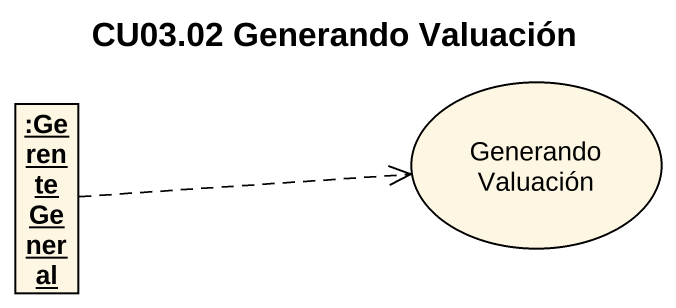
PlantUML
@startuml
title CU03.02 Generando Valuación
allowmixing
hide circle
hide empty members
object ":Gerente General" as Gerente_General
usecase "Generando Valuación" as Generando_Valuación
Gerente_General .right.> Generando_Valuación
@enduml
